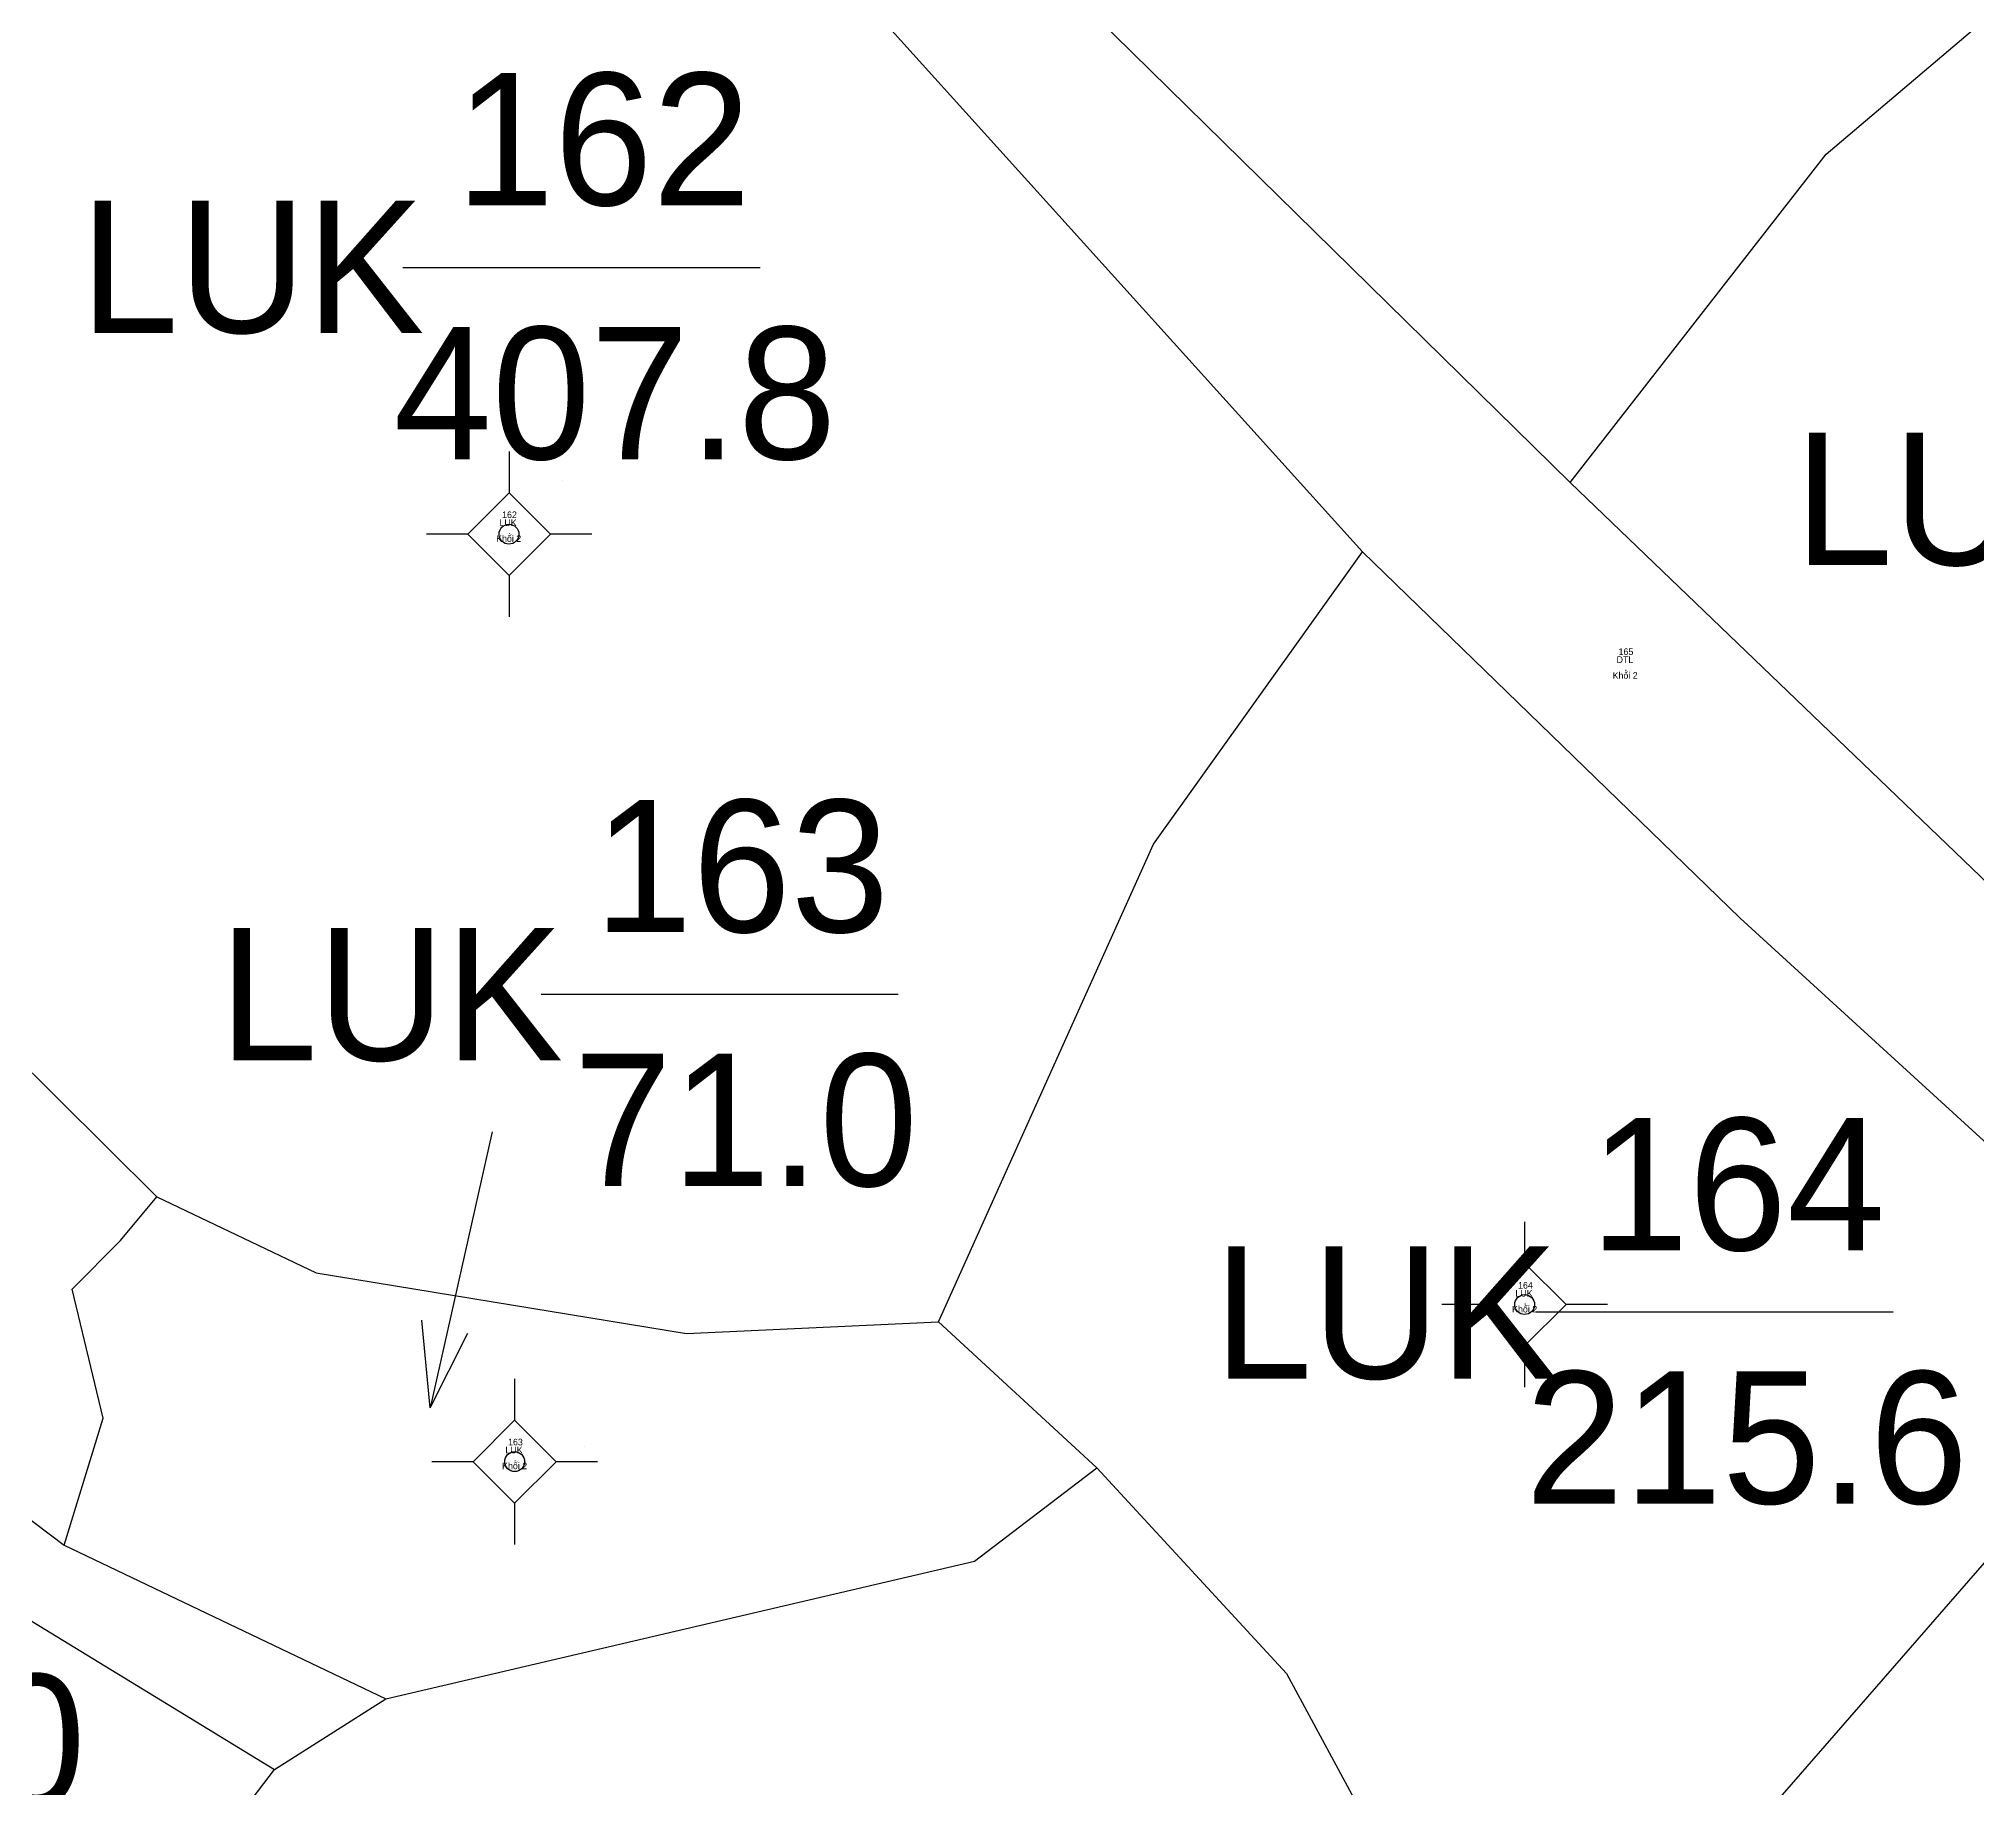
# Model space of a CAD drawing. Extents: x 550890 to 551618, y 1839259 to 1840146.
# Drawn here: x 551056.3 to 551085.61, y 1839620.93 to 1839647.38 of the extents above; entities that cross this region are included whole.
import ezdxf

# ---------------------------------------------------------------- set-up
doc = ezdxf.new("R2010")
doc.units = 0
for name, color, linetype in [('Level 10', 7, 'Continuous'), ('Level 11', 7, 'Continuous'), ('Level 13', 7, 'Continuous'), ('Level 14', 7, 'Continuous'), ('Level 15', 7, 'Continuous'), ('Level 2', 7, 'Continuous'), ('Level 31', 7, 'Continuous'), ('Level 4', 7, 'Continuous')]:
    doc.layers.add(name, color=color, linetype=linetype)

# ---------------------------------------------------------------- blocks, each defined once
blk = doc.blocks.new('A$C43B')
at = {"layer": 'Level 14'}
blk.add_line((3.93, 1.69), (2.68, 1.49), dxfattribs=at)
blk.add_lwpolyline([(0, 0), (3.93, 1.69), (2.93, 0.81)], dxfattribs=at)
blk = doc.blocks.new('A$C522')
at = {"layer": 'Level 14', "rotation": 27.754325478161473}
blk.add_blockref('A$C43B', (0, 0), dxfattribs=at)

msp = doc.modelspace()

# ---------------------------------------------------------------- linework, layer by layer
at = {"layer": 'Level 10'}
for p, q in [((551069.91, 1839627.98), (551072.3, 1839625.77)), ((551055.8, 1839625.27), (551056.69, 1839624.6)), ((551056.69, 1839624.6), (551061.55, 1839622.28)), ((551059.87, 1839621.21), (551061.55, 1839622.28))]:
    msp.add_line(p, q, dxfattribs=at)
for points in [[(551058.09, 1839629.87), (551055.08, 1839632.85), (551053.67, 1839635.55), (551052.8, 1839637.65), (551053.52, 1839645.17), (551058.4, 1839653.43)], [(551079.46, 1839640.67), (551083.33, 1839645.63), (551090.46, 1839651.68)], [(551069.91, 1839627.98), (551073.16, 1839635.2), (551076.32, 1839639.62)], [(551056.69, 1839624.6), (551057.28, 1839626.52), (551056.81, 1839628.47), (551057.54, 1839629.21), (551058.09, 1839629.87)], [(551058.09, 1839629.87), (551060.5, 1839628.72), (551066.1, 1839627.8), (551069.91, 1839627.98)], [(551078.57, 1839616.36), (551082.16, 1839620.24), (551088.81, 1839627.88)], [(551061.55, 1839622.28), (551070.45, 1839624.36), (551072.3, 1839625.77)], [(551072.3, 1839625.77), (551075.17, 1839622.66), (551078.57, 1839616.36)], [(551045.62, 1839622.32), (551046.96, 1839624.72), (551048.94, 1839625.44), (551051.94, 1839625.12), (551055.12, 1839624.11), (551059.87, 1839621.21)], [(551058.47, 1839607.94), (551056.86, 1839617.26), (551059.87, 1839621.21)]]:
    msp.add_lwpolyline(points, dxfattribs=at)
at = {"layer": 'Level 11'}
for p, q in [((551063.415, 1839641.136), (551063.415, 1839640.511)), ((551063.415, 1839640.511), (551062.79, 1839639.886)), ((551064.04, 1839639.886), (551063.415, 1839640.511)), ((551062.79, 1839639.886), (551062.165, 1839639.886)), ((551062.79, 1839639.886), (551063.415, 1839639.261)), ((551063.415, 1839639.261), (551064.04, 1839639.886)), ((551064.665, 1839639.886), (551064.04, 1839639.886)), ((551063.415, 1839639.261), (551063.415, 1839638.636)), ((551078.77, 1839629.489), (551078.77, 1839628.864)), ((551078.77, 1839628.864), (551078.145, 1839628.239)), ((551079.395, 1839628.239), (551078.77, 1839628.864)), ((551078.145, 1839628.239), (551077.52, 1839628.239)), ((551078.145, 1839628.239), (551078.77, 1839627.614)), ((551078.77, 1839627.614), (551079.395, 1839628.239)), ((551080.02, 1839628.239), (551079.395, 1839628.239)), ((551078.77, 1839627.614), (551078.77, 1839626.989)), ((551063.5, 1839627.114), (551063.5, 1839626.489)), ((551063.5, 1839626.489), (551062.875, 1839625.864)), ((551064.125, 1839625.864), (551063.5, 1839626.489)), ((551062.875, 1839625.864), (551062.25, 1839625.864)), ((551062.875, 1839625.864), (551063.5, 1839625.239)), ((551063.5, 1839625.239), (551064.125, 1839625.864)), ((551064.75, 1839625.864), (551064.125, 1839625.864)), ((551063.5, 1839625.239), (551063.5, 1839624.614))]:
    msp.add_line(p, q, dxfattribs=at)
for centre in [(551063.414, 1839639.886), (551078.77, 1839628.239), (551063.5, 1839625.864)]:
    msp.add_circle(centre, 0.15, dxfattribs=at)
at = {"layer": 'Level 13'}
for p, q in [((551061.81, 1839643.92), (551067.21, 1839643.92)), ((551064.22, 1839640.7), (551064.22, 1839640.7)), ((551063.9, 1839632.93), (551069.3, 1839632.93)), ((551078.94, 1839628.13), (551084.34, 1839628.13)), ((551079.28, 1839628.06), (551079.28, 1839628.06)), ((551064.55, 1839626.1), (551064.55, 1839626.1))]:
    msp.add_line(p, q, dxfattribs=at)
at = {"layer": 'Level 31'}
for points in [[(551076.2, 1839656.92), (551075.78, 1839654.34), (551070.63, 1839649.34), (551079.46, 1839640.67)], [(551067.05, 1839650.86), (551068.73, 1839648.03), (551076.32, 1839639.62)], [(551079.46, 1839640.67), (551087.81, 1839632.65), (551090.99, 1839629.68)], [(551076.32, 1839639.62), (551082.03, 1839634.08), (551088.81, 1839627.88)]]:
    msp.add_lwpolyline(points, dxfattribs=at)

# ---------------------------------------------------------------- block references
at = {"layer": 'Level 13', "rotation": -153.71126081590867}
msp.add_blockref('A$C522', (551063.16, 1839630.85), dxfattribs=at)

# ---------------------------------------------------------------- texts
at = {"layer": 'Level 13'}
for s, p in [('162', (551062.61, 1839644.86)), ('163', (551064.7, 1839633.87)), ('164', (551079.76, 1839629.06)), ('160', (551052.55, 1839620.65))]:
    msp.add_text(s, height=2, dxfattribs=at).set_placement(p)
at = {"layer": 'Level 15'}
for s, p in [('162', (551063.31, 1839640.13)), ('Khối 2', (551063.22, 1839639.77)), ('LUK', (551063.27, 1839640.01)), ('.', (551063.4, 1839639.89)), ('165', (551080.19, 1839638.06)), ('Khối 2', (551080.1, 1839637.7)), ('DTL', (551080.16, 1839637.94)), ('.', (551080.28, 1839637.82)), ('LUK', (551078.63, 1839628.36)), ('164', (551078.67, 1839628.48)), ('Khối 2', (551078.58, 1839628.12)), ('.', (551078.76, 1839628.24)), ('LUK', (551063.36, 1839625.99)), ('163', (551063.4, 1839626.11)), ('Khối 2', (551063.31, 1839625.75)), ('.', (551063.49, 1839625.87))]:
    msp.add_text(s, height=0.1, dxfattribs=at).set_placement(p)
at = {"layer": 'Level 2'}
for p in [(551056.93, 1839642.93), (551082.85, 1839639.42), (551059.03, 1839631.93), (551074.07, 1839627.12)]:
    msp.add_text('LUK', height=2, dxfattribs=at).set_placement(p)
at = {"layer": 'Level 4'}
for s, p in [('407.8', (551061.67, 1839641.02)), ('71.0', (551064.39, 1839630.03)), ('215.6', (551078.78, 1839625.23))]:
    msp.add_text(s, height=2, dxfattribs=at).set_placement(p)

doc.saveas('drawing.dxf')
